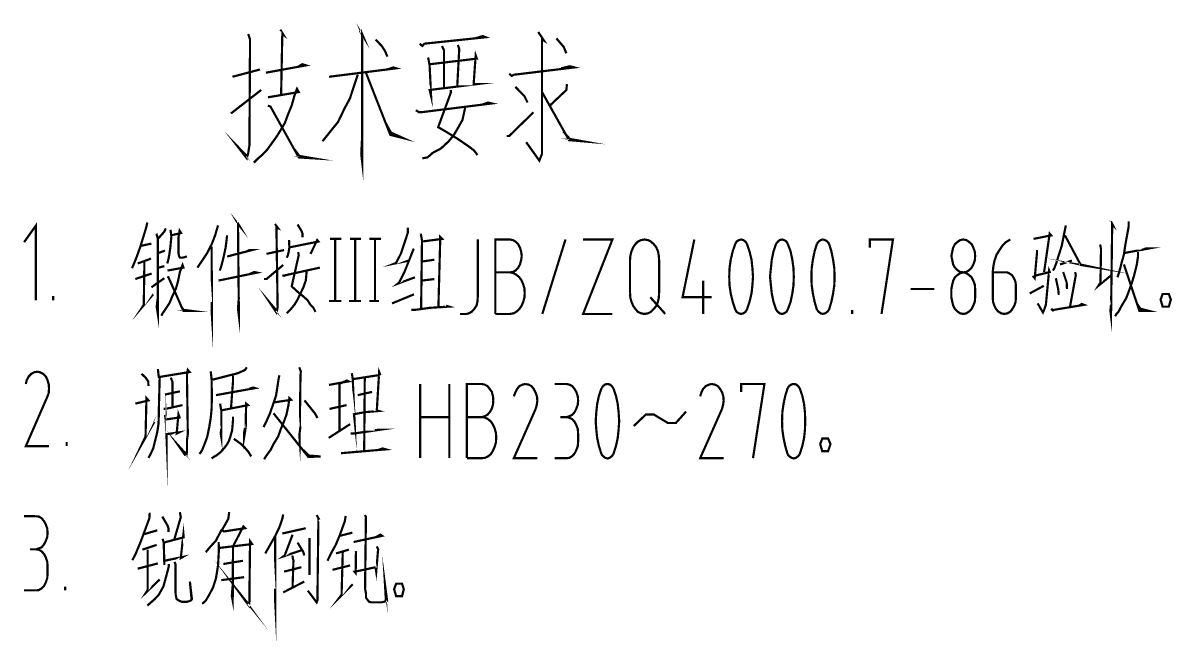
# Model space of a CAD drawing. Header units: millimetres. Extents: x -134 to 1622, y -8 to 444.
# Drawn here: x 353.9 to 457.5, y 97.8 to 153.8 of the extents above; entities that cross this region are included whole.
import ezdxf

# ---------------------------------------------------------------- set-up
doc = ezdxf.new("R2010")
doc.units = ezdxf.units.MM
doc.header["$LTSCALE"] = 0.25
doc.layers.add('P', color=7, linetype='Continuous')

msp = doc.modelspace()

# ---------------------------------------------------------------- linework, layer by layer
at = {"layer": 'P', "const_width": 0.198}
for points in [[(384.236, 153.123), (384.527, 152.6475), (384.449, 152.832), (384.449, 141.3225), (384.3695, 142.011), (384.449, 143.5455)], [(374.183, 152.832), (374.342, 152.3295), (374.288, 142.7775), (374.183, 142.116), (374.0495, 141.6135), (373.2305, 142.6725), (374.0495, 141.825)], [(377.066, 153.2295), (377.357, 152.7525), (377.252, 152.832), (377.1455, 147.408)], [(385.6655000000001, 152.3295), (386.2205, 151.7475), (386.5115, 151.2975), (386.7245, 150.795)], [(389.6345, 151.959), (389.873, 151.7475), (390.0575000000001, 151.959), (395.588, 152.541), (395.3225, 152.6475), (394.6355, 152.436)], [(400.3235000000001, 153.018), (400.8530000000001, 152.223), (400.667, 152.3295), (400.667, 143.3595), (400.667, 142.6725), (400.667, 142.011), (400.508, 141.6135), (400.4285, 141.402), (399.239, 143.0685)], [(401.9645, 152.436), (402.6245, 151.668), (402.8630000000001, 151.086)], [(390.4010000000001, 150.7155), (390.5345, 150.0015), (390.6665, 147.2235), (390.5345, 147.7785), (394.793, 148.308), (394.502, 148.308), (394.688, 150.9), (394.793, 150.609), (390.587, 150.1065)], [(391.6445000000001, 151.7475), (391.8305, 151.377), (391.8305, 147.885)], [(393.074, 151.8525), (393.206, 151.4835), (393.0215000000001, 148.0695)], [(372.7535, 148.9695), (375.2405000000001, 149.631)], [(375.77, 149.34), (379.3955, 150.0015), (379.0505000000001, 150.1065), (378.734, 149.922)], [(384.0515, 149.154), (383.417, 147.2235), (383.3630000000001, 147.0375), (382.8875, 146.1645), (382.2785, 144.894), (381.5915, 144.048), (380.876, 143.148)], [(381.458, 148.9695), (387.518, 149.736), (387.2525000000001, 149.8155), (386.7245, 149.631)], [(384.7925, 149.34), (386.9885, 143.73), (388.1525, 143.439), (387.0410000000001, 143.9415), (386.6180000000001, 144.7095)], [(397.7045, 149.2605), (397.9415, 149.049), (398.1275000000001, 149.154), (403.577, 149.8155), (403.181, 149.922), (402.3875, 149.736)], [(398.2595, 148.0695), (399.08, 147.2235), (399.3710000000001, 146.6415)], [(402.917, 148.308), (402.8630000000001, 147.7785), (401.381, 146.376)], [(372.6215, 145.662), (375.347, 147.7785)], [(375.9545000000001, 147.117), (378.734, 147.594), (378.575, 147.885), (378.3635, 147.3285), (378.0980000000001, 146.376), (377.7275, 145.476), (377.4905000000001, 144.816), (377.1455, 144.2325), (376.775, 143.625), (376.2995, 142.9635), (375.902, 142.407), (375.4265, 141.9045), (375.0815000000001, 141.6135), (374.6855, 141.2175)], [(392.4395, 147.7785), (392.4395, 147.5145), (391.301, 144.4185), (391.778, 144.1545), (393.074, 143.3595), (394.0790000000001, 142.6725), (394.556, 142.302), (394.847, 141.9045)], [(400.667, 147.594), (403.1015, 143.2545), (404.345, 143.148), (403.181, 143.3595), (402.572, 144.048)], [(375.9545000000001, 146.376), (376.193, 146.271), (378.734, 141.693), (380.03, 141.6135), (378.7865, 141.825), (378.3635, 142.407)], [(389.2895000000001, 145.953), (389.5820000000001, 145.7685), (389.7665000000001, 145.7685), (396.143, 146.562), (395.7995, 146.6415), (395.27, 146.4555)], [(393.7355000000001, 146.1645), (393.497, 145.08), (393.1265000000001, 144.4185), (392.7305, 143.73), (392.2535, 143.148), (391.5395000000001, 142.4865), (390.8255, 142.116), (390.3485, 141.693), (389.873, 141.6135)], [(397.466, 143.625), (397.7045, 143.625), (399.9005, 145.7685)], [(355.0265000000001, 128.808), (355.0265000000001, 135.528), (353.9690000000001, 134.046)], [(365.081, 135.819), (364.9745, 135.3435), (364.4465, 133.623), (364.076, 132.591), (363.7055, 131.6925)], [(373.2035, 135.819), (373.3625, 135.555), (373.256, 135.687), (373.3355, 127.4055), (373.256, 128.04), (373.3355, 129.072)], [(376.5905, 135.687), (376.8815, 135.291), (376.7225, 135.3435), (376.8290000000001, 128.1735), (376.775, 127.8825), (376.7225, 127.6965), (376.1405, 128.5695), (376.7225, 127.8825)], [(378.6275, 135.6345), (378.971, 135.078), (379.0775, 134.814), (379.0775, 134.4705)], [(451.97, 135.9255), (452.1545, 135.555), (452.0765000000001, 135.6345), (451.97, 127.4055), (451.9175, 127.8285), (451.97, 128.385)], [(453.557, 135.9255), (453.557, 135.423), (453.266, 133.8345), (453.134, 132.936), (452.9225, 132.168), (452.7110000000001, 131.3475), (452.552, 130.872)], [(366.7475000000001, 135.291), (366.6155000000001, 134.9985), (366.0335, 134.3385), (365.9015000000001, 134.814)], [(367.1705000000001, 135.1575), (367.2500000000001, 134.5755), (367.1705000000001, 133.7025), (367.0655, 132.936), (366.986, 132.5115), (366.8795, 132.1155)], [(367.1975, 134.655), (368.123, 134.8665), (367.991, 135.078), (367.886, 134.4705), (367.886, 133.068), (367.9385, 132.8025), (368.018, 132.645), (368.2565, 132.645), (368.6525, 132.75)], [(371.4575, 135.555), (371.192, 134.655), (370.8755, 133.8345), (370.478, 133.068), (370.082, 132.459), (369.7910000000001, 132.036), (369.605, 131.745)], [(372.278, 134.655), (372.1445, 133.5705), (371.933, 132.591), (371.7485, 131.877), (371.6165, 131.481)], [(388.5755, 135.3435), (388.5755, 134.9205), (387.968, 133.068), (387.518, 132.168), (387.3845, 132.1155), (388.682, 132.3795)], [(389.7395, 134.814), (389.846, 134.1795), (389.7665000000001, 128.04)], [(389.846, 134.1), (391.6715, 134.3385), (391.487, 134.523), (391.487, 134.1795), (391.328, 128.226)], [(444.9845, 134.3385), (446.573, 134.655), (446.4395, 134.814), (445.937, 131.3475)], [(447.8165, 134.655), (449.2445, 131.9835), (449.9060000000001, 131.877), (449.165, 132.036)], [(447.896, 135.555), (447.842, 135.291), (447.5255, 133.7025), (447.26, 132.882), (447.023, 132.1155), (446.837, 131.6385), (446.732, 131.481)], [(364.472, 133.7025), (365.4515, 133.914)], [(366.0335, 134.3385), (366.0335, 127.5375), (365.927, 128.226), (366.0335, 129.126)], [(370.8755, 133.623), (370.9010000000001, 129.4695), (370.9010000000001, 128.3055), (370.9010000000001, 127.485), (370.8755, 127.8825), (370.9010000000001, 128.649)], [(377.8595, 134.232), (377.8865, 133.5705), (377.807, 133.068), (377.7275, 132.8025), (377.648, 132.645)], [(377.8865, 133.5705), (380.5055, 134.1), (380.4005, 134.232), (379.7915, 132.9885)], [(381.5375, 134.3385), (382.5695000000001, 134.3385)], [(382.0145, 128.7285), (382.0145, 134.3385)], [(383.3630000000001, 134.3385), (384.3425000000001, 134.3385)], [(383.813, 128.7285), (383.813, 134.3385)], [(385.0835, 134.3385), (386.141, 134.3385)], [(385.6130000000001, 128.7285), (385.6130000000001, 134.3385)], [(393.2855000000001, 127.5645), (393.8405, 127.5645), (394.0790000000001, 127.617), (394.3445, 127.776), (394.556, 128.0145), (394.7675, 128.331), (394.847, 128.676), (394.8725000000001, 129.072), (394.8725000000001, 134.2845)], [(397.784, 131.322), (398.0480000000001, 131.3475), (398.312, 131.5065), (398.5235000000001, 131.745), (398.6825000000001, 132.036), (398.789, 132.4335), (398.8415000000001, 132.8025), (398.789, 133.173), (398.6825000000001, 133.5435), (398.5235000000001, 133.8615), (398.312, 134.073), (398.0480000000001, 134.232), (397.784, 134.2845), (396.4610000000001, 134.2845), (396.4610000000001, 127.5645)], [(400.694, 127.5645), (402.7835, 134.2845)], [(404.372, 134.2845), (407.018, 134.2845), (404.372, 127.5645), (407.018, 127.5645)], [(411.224, 132.4335), (411.197, 132.8295), (411.119, 133.227), (410.96, 133.5975), (410.7215, 133.8885), (410.483, 134.1), (410.2190000000001, 134.232), (409.9010000000001, 134.2845), (409.61, 134.232), (409.319, 134.1), (409.1075000000001, 133.8885), (408.896, 133.5975), (408.737, 133.227), (408.6320000000001, 132.8295), (408.605, 132.4335)], [(414.3995, 134.2845), (413.3405, 129.072), (415.9595, 129.072)], [(418.1030000000001, 133.914), (417.8645, 133.227), (417.68, 132.459), (417.5735000000001, 131.6925), (417.5480000000001, 130.9245), (417.5735000000001, 130.158), (417.68, 129.417), (417.8645, 128.649), (418.1030000000001, 127.935)], [(419.135, 133.914), (419.003, 134.1), (418.8170000000001, 134.232), (418.6325, 134.2845), (418.421, 134.232), (418.2095, 134.1), (418.1030000000001, 133.914)], [(419.135, 127.935), (419.3735, 128.649), (419.558, 129.417), (419.6375, 130.158), (419.6915, 130.9245), (419.6375, 131.6925), (419.558, 132.459), (419.3735, 133.227), (419.135, 133.914)], [(421.7810000000001, 133.914), (421.5425, 133.227), (421.3835, 132.459), (421.3055000000001, 131.6925), (421.2260000000001, 130.9245), (421.3055000000001, 130.158), (421.3835, 129.417), (421.5425, 128.649), (421.7810000000001, 127.935)], [(422.813, 133.914), (422.7065, 134.1), (422.4950000000001, 134.232), (422.3105, 134.2845), (422.099, 134.232), (421.9400000000001, 134.1), (421.7810000000001, 133.914)], [(422.813, 127.935), (423.077, 128.649), (423.236, 129.417), (423.3425000000001, 130.158), (423.3680000000001, 130.9245), (423.3425000000001, 131.6925), (423.236, 132.459), (423.077, 133.227), (422.813, 133.914)], [(425.4590000000001, 133.914), (425.2475000000001, 133.227), (425.0885000000001, 132.459), (424.982, 131.6925), (424.9565, 130.9245), (424.982, 130.158), (425.0885000000001, 129.417), (425.2475000000001, 128.649), (425.4590000000001, 127.935)], [(426.5435, 133.914), (426.3845, 134.1), (426.2, 134.232), (425.9885, 134.2845), (425.8025, 134.232), (425.6180000000001, 134.1), (425.4590000000001, 133.914)], [(426.5435, 127.935), (426.755, 128.649), (426.914, 129.417), (427.0205000000001, 130.158), (427.046, 130.9245), (427.0205000000001, 131.6925), (426.914, 132.459), (426.755, 133.227), (426.5435, 133.914)], [(431.2790000000001, 127.5645), (432.311, 134.2845), (430.2215, 134.2845), (430.2215, 133.5435)], [(439.7195, 132.8025), (439.694, 133.173), (439.5605, 133.5435), (439.403, 133.8615), (439.1645000000001, 134.073), (438.926, 134.232), (438.662, 134.2845), (438.3710000000001, 134.232), (438.1325, 134.073), (437.894, 133.8615), (437.735, 133.5435), (437.6555, 133.173), (437.576, 132.8025), (437.6555, 132.4335), (437.735, 132.036), (437.894, 131.745), (438.1325, 131.5065), (438.3710000000001, 131.3475), (438.662, 131.322), (438.926, 131.3475), (439.1645000000001, 131.5065), (439.403, 131.745), (439.5605, 132.036), (439.694, 132.4335), (439.7195, 132.8025)], [(442.895, 134.2845), (442.4975000000001, 134.046), (442.181, 133.7295), (441.9155000000001, 133.332), (441.6515, 132.909), (441.4655, 132.3795), (441.3605000000001, 131.85), (441.308, 131.322), (441.308, 129.072), (441.3335, 128.676), (441.4400000000001, 128.331), (441.599, 128.0145), (441.8105, 127.776), (442.0745000000001, 127.617), (442.3385000000001, 127.5645), (442.6295000000001, 127.617), (442.895, 127.776), (443.0795, 128.0145), (443.2655, 128.331), (443.3705, 128.676), (443.3975, 129.072), (443.3975, 129.813), (443.3975, 130.158), (443.345, 130.5015), (443.213, 130.7925), (443.054, 131.0565), (442.8155, 131.2155), (442.604, 131.322), (442.3385000000001, 131.322), (441.308, 131.322)], [(450.9905, 133.8345), (451.07, 133.4115), (451.0175, 130.395), (450.8330000000001, 130.104), (451.997, 131.0565)], [(365.399, 132.591), (365.2925, 132.5115), (364.208, 132.1155)], [(366.086, 133.068), (366.668, 133.2795)], [(372.278, 132.75), (374.5265000000001, 133.332), (374.288, 133.332), (373.8920000000001, 133.1475)], [(375.8225, 132.9885), (377.4110000000001, 133.332)], [(378.68, 133.1475), (378.734, 132.882), (378.0980000000001, 130.0515), (378.3635, 129.813), (378.68, 129.522), (379.0775, 129.2055), (379.5275, 128.808), (379.7915, 128.385), (380.057, 128.1195), (380.2415, 127.749)], [(389.105, 133.464), (388.2845, 131.4015), (387.782, 130.395), (387.65, 130.29), (389.2115, 130.872)], [(445.3025, 133.332), (445.3025, 133.1475), (445.091, 130.7925), (444.9845, 130.9245), (445.2755, 131.0565), (446.4395, 131.3475), (446.3870000000001, 131.481), (446.1485000000001, 128.94), (446.096, 128.385), (445.937, 127.935), (445.8320000000001, 127.6965), (445.355, 128.517)], [(454.4045, 133.1475), (454.4045, 132.75), (454.2980000000001, 132.036), (454.0595, 131.0565), (453.875, 130.449), (453.611, 129.708), (453.3455, 128.9925), (452.975, 128.385), (452.6315, 127.749), (452.447, 127.5375), (452.3405, 127.353)], [(453.1865, 133.068), (455.33, 133.464), (455.0915000000001, 133.464), (454.721, 133.332)], [(364.817, 132.3), (364.763, 128.385), (364.658, 128.226), (365.6105, 129.3375)], [(366.6155000000001, 131.877), (366.086, 131.745)], [(366.9065000000001, 131.481), (368.3345, 131.745), (368.2565, 131.9835), (368.018, 131.3475), (367.832, 130.449), (367.6475, 129.813), (367.3565, 129.2055), (367.0655, 128.517), (366.7475000000001, 128.04), (366.4565000000001, 127.617), (366.3515, 127.4055)], [(375.611, 130.713), (375.8225, 130.713), (377.3315000000001, 131.9835)], [(377.252, 131.0565), (377.4110000000001, 131.004), (377.516, 131.0565), (380.639, 131.745), (380.4005, 131.6925), (380.162, 131.6385)], [(390.9575, 132.459), (389.873, 132.3)], [(408.605, 129.4425), (408.605, 132.4335)], [(411.224, 132.4335), (411.224, 129.4425)], [(448.451, 132.3795), (447.3665, 132.036)], [(453.134, 132.036), (454.5365, 127.8285), (455.4365, 127.8285), (454.616, 128.04), (454.2980000000001, 128.517)], [(363.9965, 130.713), (365.477, 131.2155)], [(365.4515, 129.972), (366.6155000000001, 130.7925)], [(366.8795, 130.9245), (366.986, 130.872), (368.3345, 127.8285), (369.155, 127.8285), (368.3345, 127.935), (368.0975, 128.3055)], [(371.51, 130.581), (374.9765, 131.295), (374.711, 131.3475), (374.288, 131.163)], [(379.448, 131.4015), (379.3685, 130.581), (379.157, 129.972), (378.8915000000001, 129.417), (378.6275, 128.8605), (378.3365, 128.385), (377.966, 127.935), (377.648, 127.617)], [(389.873, 130.581), (390.9575, 130.713)], [(396.4610000000001, 127.5645), (397.784, 127.5645), (398.1005, 127.617), (398.339, 127.749), (398.6030000000001, 127.9875), (398.8145, 128.2785), (398.9735, 128.649), (399.08, 129.0195), (399.107, 129.4425), (399.08, 129.867), (398.9735, 130.236), (398.8145, 130.6065), (398.6030000000001, 130.8975), (398.339, 131.1105), (398.1005, 131.2425), (397.784, 131.322), (396.4610000000001, 131.322)], [(415.1930000000001, 130.554), (415.1930000000001, 127.5645)], [(439.7195, 129.813), (439.694, 130.2105), (439.5605, 130.554), (439.403, 130.872), (439.1645000000001, 131.0835), (438.926, 131.2425), (438.662, 131.322), (438.3710000000001, 131.2425), (438.1325, 131.0835), (437.894, 130.872), (437.735, 130.554), (437.6555, 130.2105), (437.576, 129.813)], [(446.9960000000001, 130.7925), (447.2075, 129.813), (447.26, 129.2835)], [(447.6575, 131.3475), (447.9755, 130.395), (448.001, 129.813)], [(448.7420000000001, 131.3475), (448.7945, 131.0565), (448.2665000000001, 128.1735)], [(408.605, 129.4425), (408.6320000000001, 129.0195), (408.737, 128.649), (408.896, 128.2785), (409.1075000000001, 127.9875), (409.319, 127.749), (409.61, 127.617), (409.9010000000001, 127.5645), (410.2190000000001, 127.617), (410.483, 127.749), (410.7215, 127.9875), (410.96, 128.2785), (411.119, 128.649), (411.197, 129.0195), (411.224, 129.4425)], [(433.8995, 129.813), (436.0415, 129.813)], [(437.576, 129.072), (437.576, 129.813)], [(439.7195, 129.813), (439.7195, 129.072)], [(444.641, 129.417), (445.9115, 130.104)], [(356.588, 128.808), (356.588, 129.1785)], [(381.458, 128.7285), (382.5695000000001, 128.7285)], [(383.258, 128.7285), (384.3425000000001, 128.7285)], [(385.0835, 128.7285), (385.9565, 128.7285)], [(387.1475, 128.517), (389.1320000000001, 129.3375)], [(410.4305000000001, 129.072), (411.7805, 127.5645)], [(437.576, 129.072), (437.6555, 128.676), (437.735, 128.331), (437.894, 128.0145), (438.1325, 127.776), (438.3710000000001, 127.617), (438.662, 127.5645), (438.926, 127.617), (439.1645000000001, 127.776), (439.403, 128.0145), (439.5605, 128.331), (439.694, 128.676), (439.7195, 129.072)], [(446.573, 128.04), (446.732, 127.8825), (446.837, 127.935), (449.5355000000001, 128.385), (449.324, 128.4645), (449.0855, 128.3055)], [(457.1825000000001, 129.363), (457.3670000000001, 128.8605), (457.1825000000001, 128.226), (456.626, 128.226), (456.4415, 128.8605), (456.626, 129.363), (457.1825000000001, 129.363)], [(388.8935, 127.935), (389.237, 127.935), (390.587, 128.1195), (392.2805, 128.226), (392.015, 128.3055)], [(391.9625, 128.226), (391.6445000000001, 128.1735)], [(418.1030000000001, 127.935), (418.2095, 127.749), (418.421, 127.617), (418.6325, 127.5645), (418.8170000000001, 127.617), (419.003, 127.749), (419.135, 127.935)], [(421.7810000000001, 127.935), (421.9400000000001, 127.749), (422.099, 127.617), (422.3105, 127.5645), (422.4950000000001, 127.617), (422.7065, 127.749), (422.813, 127.935)], [(425.4590000000001, 127.935), (425.6180000000001, 127.749), (425.8025, 127.617), (425.9885, 127.5645), (426.2, 127.617), (426.3845, 127.749), (426.5435, 127.935)], [(428.6345, 127.5645), (428.6345, 127.935)], [(355.1585, 122.352), (354.8675, 122.2995), (354.6305, 122.1675), (354.3920000000001, 121.929), (354.206, 121.5855), (354.1265, 121.2405)], [(356.0585, 120.0765), (356.1905, 120.42), (356.2175, 120.8445), (356.1905, 121.215), (356.0855, 121.5855), (355.9265, 121.929), (355.715, 122.1405), (355.424, 122.2995), (355.1585, 122.352)], [(364.5515, 122.1675), (364.922, 121.8225), (365.1605000000001, 121.479), (365.186, 121.056)], [(366.0335, 122.5905), (366.1130000000001, 121.8765), (366.1925, 121.77), (366.1130000000001, 118.6485), (366.1130000000001, 118.3035), (366.086, 117.6165), (365.9810000000001, 116.928), (365.7950000000001, 116.1615), (365.6105, 115.4205), (365.345, 114.864), (365.186, 114.573)], [(366.1925, 121.8765), (368.891, 122.325), (368.732, 122.511), (368.6525, 122.034), (368.732, 116.7165), (368.6525, 116.1615), (368.6525, 115.5255), (368.6525, 115.182), (368.627, 114.918), (368.627, 114.7845)], [(370.796, 122.379), (370.8755, 121.6905), (370.9010000000001, 120.051), (370.8755, 118.992), (370.796, 118.1715), (370.664, 117.351), (370.478, 116.4525), (370.2395, 115.8165), (370.028, 115.2885), (369.7910000000001, 114.918)], [(374.0495, 122.7495), (373.8920000000001, 122.511), (373.256, 122.22), (372.3305, 121.9815), (370.9805, 121.638)], [(378.7865, 122.7495), (378.9185000000001, 122.379), (378.8915000000001, 122.034), (378.812, 116.2935), (378.7865, 116.637), (378.8915000000001, 117.405)], [(383.522, 122.22), (383.6015, 121.6905), (383.681, 119.9715), (383.7605, 118.0395), (383.7080000000001, 118.515), (384.713, 118.701), (385.9565, 118.806), (385.772, 118.86), (385.9835, 122.325), (386.063, 122.1135), (385.9040000000001, 122.034), (383.681, 121.6905)], [(367.1975, 121.8225), (367.3565, 121.3995), (367.3565, 119.2035)], [(372.806, 121.9815), (372.806, 121.479), (372.6215, 118.992)], [(376.9865, 122.034), (376.907, 121.638), (376.6955, 120.2355), (376.379, 119.283), (376.1405, 118.5945), (375.8225, 117.8805), (375.5585, 117.351)], [(381.458, 121.161), (383.2310000000001, 121.479), (383.0720000000001, 121.5585), (382.7285000000001, 121.3995), (382.4105000000001, 121.2675), (382.4105000000001, 117.0075), (381.4325, 116.373), (383.3630000000001, 117.6165)], [(384.686, 121.77), (384.6335, 115.1295)], [(389.687, 114.5475), (389.687, 121.2405)], [(392.306, 121.2405), (392.306, 114.5475)], [(395.2430000000001, 118.251), (395.4815, 118.3305), (395.7455, 118.4625), (395.9570000000001, 118.701), (396.143, 119.019), (396.2495, 119.3895), (396.275, 119.7585), (396.2495, 120.129), (396.143, 120.5265), (395.9570000000001, 120.7905), (395.7455, 121.056), (395.4815, 121.188), (395.2430000000001, 121.2405), (393.8945000000001, 121.2405), (393.8945000000001, 114.5475)], [(399.1595, 121.2405), (398.921, 121.188), (398.63, 121.056), (398.4185, 120.7905), (398.2595, 120.474), (398.1275000000001, 120.129)], [(400.085, 118.965), (400.1915, 119.3355), (400.244, 119.733), (400.217, 120.1035), (400.085, 120.474), (399.926, 120.7905), (399.7145, 121.056), (399.4505, 121.188), (399.1595, 121.2405)], [(401.8055000000001, 121.2405), (402.89, 121.2405)], [(402.89, 118.251), (403.1285, 118.3305), (403.3925, 118.4625), (403.604, 118.701), (403.763, 119.019), (403.895, 119.3895), (403.922, 119.7585), (403.895, 120.129), (403.763, 120.5265), (403.604, 120.7905), (403.3925, 121.056), (403.1285, 121.188), (402.89, 121.2405)], [(407.096, 120.87), (406.9385, 121.0815), (406.7525000000001, 121.215), (406.5680000000001, 121.2405), (406.3820000000001, 121.215), (406.1975, 121.0815), (406.0385000000001, 120.87)], [(415.9595, 121.2405), (415.7225, 121.188), (415.4315, 121.056), (415.1930000000001, 120.7905), (415.034, 120.474), (414.929, 120.129)], [(416.8865, 118.965), (416.9915, 119.3355), (417.0455, 119.733), (417.0185, 120.1035), (416.912, 120.474), (416.7275, 120.7905), (416.516, 121.056), (416.252, 121.188), (415.9595, 121.2405)], [(419.6915, 114.5475), (420.722, 121.2405), (418.6325, 121.2405), (418.6325, 120.5265)], [(423.8975, 120.87), (423.7385, 121.0815), (423.554, 121.215), (423.3680000000001, 121.2405), (423.1835000000001, 121.215), (422.972, 121.0815), (422.813, 120.87)], [(363.9965, 119.4675), (365.186, 119.7585), (365.0015, 119.9715), (364.922, 116.505), (364.658, 115.9485), (365.7155, 117.828)], [(366.668, 118.4625), (366.7475000000001, 117.96), (366.827, 116.1075), (366.827, 116.7165), (367.9385, 116.8755), (367.727, 116.769), (367.886, 118.515), (367.991, 118.224), (366.7475000000001, 118.0395)], [(366.668, 120.288), (368.018, 120.579)], [(371.2715, 120.2355), (374.7905, 120.87), (374.6060000000001, 120.924), (374.2355, 120.7905)], [(376.4585, 119.574), (378.0455000000001, 119.8125), (377.8865, 119.9715), (377.807, 119.3355), (377.6225000000001, 118.4625), (377.4110000000001, 117.8805), (377.093, 117.114), (376.8815, 116.505), (376.4585, 115.8165), (376.193, 115.2885), (375.8225, 114.7845), (375.611, 114.441)], [(384.0515, 120.2355), (385.3475, 120.5265)], [(406.0385000000001, 120.87), (405.8000000000001, 120.183), (405.641, 119.442), (405.5615, 118.674), (405.509, 117.8805), (405.5615, 117.114), (405.641, 116.373), (405.8000000000001, 115.632), (406.0385000000001, 114.891)], [(407.096, 114.891), (407.3345, 115.632), (407.4935, 116.373), (407.573, 117.114), (407.6255, 117.8805), (407.573, 118.674), (407.4935, 119.442), (407.3345, 120.183), (407.096, 120.87)], [(422.813, 120.87), (422.6015, 120.183), (422.4425, 119.442), (422.3360000000001, 118.674), (422.3105, 117.8805), (422.3360000000001, 117.114), (422.4425, 116.373), (422.6015, 115.632), (422.813, 114.891)], [(423.8975, 114.891), (424.1360000000001, 115.632), (424.2950000000001, 116.373), (424.3745, 117.114), (424.4, 117.8805), (424.3745, 118.674), (424.2950000000001, 119.442), (424.1360000000001, 120.183), (423.8975, 120.87)], [(356.0585, 120.0765), (354.1265, 115.632), (356.2175, 115.632)], [(366.563, 118.992), (366.722, 118.992), (368.2565, 119.3355)], [(371.6420000000001, 119.4675), (371.7485, 118.86), (371.7485, 116.4525), (371.696, 116.769), (371.7485, 117.219)], [(371.7485, 118.86), (374.156, 119.3355), (373.997, 119.4675), (373.9715, 118.5945), (373.9715, 117.537), (373.8920000000001, 116.928), (373.8125000000001, 116.4525), (373.8125000000001, 116.8755), (373.8920000000001, 117.2715)], [(379.2365, 119.7585), (379.316, 119.6805), (380.189, 118.5945), (380.426, 118.1715)], [(383.0465, 119.3355), (381.512, 118.992)], [(372.806, 118.3035), (372.806, 117.96), (372.728, 117.06), (372.569, 116.505), (372.437, 116.1075), (372.251, 115.764), (371.987, 115.4205), (371.6420000000001, 115.05), (371.2985, 114.7845), (371.0600000000001, 114.6525), (370.8755, 114.5205)], [(376.4585, 118.5945), (379.607, 114.6525), (380.717, 114.705)], [(389.687, 118.251), (392.306, 118.251)], [(393.8945000000001, 114.5475), (395.2430000000001, 114.5475), (395.5085, 114.573), (395.7995, 114.705), (396.0635, 114.918), (396.2495, 115.2345), (396.407, 115.605), (396.5135, 115.9755), (396.5405000000001, 116.3985), (396.5135, 116.796), (396.407, 117.219), (396.2495, 117.5625), (396.0635, 117.8535), (395.7995, 118.0665), (395.5085, 118.224), (395.2430000000001, 118.251), (393.8945000000001, 118.251)], [(400.085, 118.965), (398.1275000000001, 114.5475), (400.244, 114.5475)], [(402.89, 118.251), (402.3335, 118.251)], [(403.922, 116.769), (403.895, 117.1665), (403.763, 117.537), (403.604, 117.828), (403.3925, 118.0665), (403.1285, 118.1985), (402.89, 118.251)], [(408.9485000000001, 117.4575), (410.033, 118.4895), (410.7485, 118.4895), (412.0175, 117.7215), (412.733, 117.7215), (413.6585, 118.7535)], [(416.8865, 118.965), (414.929, 114.5475), (417.0455, 114.5475)], [(383.417, 116.769), (383.681, 116.769), (386.063, 117.114), (385.9040000000001, 117.114), (385.5860000000001, 117.06)], [(357.8045000000001, 115.632), (357.8045000000001, 116.0025)], [(368.5205, 114.7845), (367.886, 115.6845), (368.573, 114.918)], [(372.8855, 116.2935), (373.547, 115.8165), (373.8920000000001, 115.473), (374.183, 115.1295), (374.4470000000001, 114.705)], [(402.89, 114.5475), (403.1285, 114.573), (403.3925, 114.732), (403.604, 114.9705), (403.763, 115.2885), (403.895, 115.632), (403.922, 116.028)], [(403.922, 116.769), (403.922, 116.028)], [(426.464, 116.319), (426.6755000000001, 115.8165), (426.464, 115.182), (425.9345, 115.182), (425.75, 115.8165), (425.9345, 116.319), (426.464, 116.319)], [(380.6915, 114.705), (379.6325000000001, 114.7845), (379.13, 115.2885)], [(382.544, 114.996), (386.591, 115.341), (386.3000000000001, 115.4205), (385.9040000000001, 115.2885)], [(402.89, 114.5475), (401.8055000000001, 114.5475)], [(406.0385000000001, 114.891), (406.1975, 114.705), (406.3820000000001, 114.573), (406.5680000000001, 114.5205), (406.7525000000001, 114.573), (406.9385, 114.705), (407.096, 114.891)], [(422.813, 114.891), (422.972, 114.705), (423.1835000000001, 114.573), (423.3680000000001, 114.5205), (423.554, 114.573), (423.7385, 114.705), (423.8975, 114.891)], [(353.9690000000001, 109.308), (355.0265000000001, 109.308)], [(355.0265000000001, 106.3185), (355.292, 106.398), (355.556, 106.503), (355.7675, 106.7685), (355.9265, 107.085), (356.0585, 107.43), (356.0855, 107.826), (356.0585, 108.1965), (355.9265, 108.567), (355.7675, 108.858), (355.556, 109.1235), (355.292, 109.281), (355.0265000000001, 109.308)], [(365.2925, 109.626), (365.2655, 109.1235), (364.5245, 107.112), (364.022, 105.8955), (363.7310000000001, 105.339)], [(366.4295000000001, 109.281), (366.9065000000001, 108.462), (366.986, 108.2235), (366.986, 107.88)], [(368.018, 109.6785), (368.0975, 109.2285), (367.5155, 107.2185)], [(372.4625, 109.6785), (372.383, 109.0695), (371.828, 108.0915), (371.7485, 108.0375), (371.2715, 107.112), (370.7165, 106.503), (370.346, 106.0545)], [(377.3315000000001, 109.467), (377.252, 109.0695), (376.9865, 108.303), (376.616, 107.535), (376.193, 106.794), (375.7175, 105.948)], [(380.3480000000001, 109.4145), (380.585, 108.99), (380.5055, 109.1235), (380.426, 102.429), (380.426, 101.7405), (380.3480000000001, 101.529), (379.5530000000001, 102.588)], [(382.967, 109.335), (382.8875, 108.858), (382.4105000000001, 107.535), (382.067, 106.716), (381.6965, 106.0545), (381.326, 105.2865)], [(384.686, 109.4145), (384.8195000000001, 109.2285)], [(384.7925, 109.281), (384.713, 102.7725), (384.7925, 102.3495), (384.7925, 101.9535), (384.9515000000001, 101.7405), (385.0835, 101.583), (385.268, 101.529), (386.141, 101.529), (386.432, 101.583), (386.6975, 101.688), (386.5115, 103.1175), (386.591, 101.688)], [(364.817, 107.694), (365.9810000000001, 108.0375)], [(366.4565000000001, 107.271), (366.563, 106.9275), (366.6155000000001, 104.916), (366.6155000000001, 105.2865), (368.282, 105.63), (368.0975, 105.525), (368.3345, 107.694), (368.3615, 107.403), (366.563, 106.9275)], [(371.828, 108.0375), (371.987, 107.9325), (373.8920000000001, 108.2235), (373.7330000000001, 108.3825), (372.806, 106.5825), (372.7805, 101.688), (372.701, 102.111), (372.7805, 103.1175)], [(377.252, 107.7465), (379.3685, 108.2235)], [(382.4375000000001, 107.535), (383.5745000000001, 107.826)], [(383.681, 106.98), (386.2475000000001, 107.535), (386.0885000000001, 107.6415), (385.6655000000001, 107.403)], [(364.631, 106.2915), (365.927, 106.716)], [(371.51, 106.98), (371.537, 106.3455), (371.4575, 104.8635), (371.2715, 103.6995), (371.0075000000001, 102.879), (370.664, 102.2175), (370.346, 101.688), (370.028, 101.397)], [(371.6165, 106.4505), (374.5265000000001, 106.794), (374.342, 107.0595), (374.288, 102.165), (374.288, 101.583), (374.2355, 101.238), (373.5215, 102.2175), (374.183, 101.397)], [(376.616, 107.535), (376.616, 101.4765), (376.5905, 101.9535), (376.616, 102.7725)], [(378.1775, 107.6415), (377.4635000000001, 105.7635), (377.357, 105.684), (378.998, 106.239)], [(378.6275, 106.9275), (379.13, 106.107), (379.2365, 105.7635)], [(379.712, 107.3505), (379.712, 104.016)], [(355.0265000000001, 106.3185), (354.497, 106.3185)], [(356.0855, 104.8365), (356.0585, 105.207), (355.9265, 105.6045), (355.7675, 105.8955), (355.556, 106.1325), (355.292, 106.2915), (355.0265000000001, 106.3185)], [(365.1080000000001, 106.2915), (365.1080000000001, 102.6405), (364.9745, 102.429), (366.1925, 103.593)], [(378.152, 105.7635), (378.2570000000001, 105.2865), (378.1775, 102.9315)], [(382.7015, 106.0545), (382.5965, 102.2175), (382.4375000000001, 102.006), (383.6015, 103.17)], [(383.258, 106.2915), (382.0940000000001, 105.948)], [(383.8670000000001, 106.1595), (383.8925, 106.0545), (383.8670000000001, 104.175), (383.7605, 104.307), (384.0785, 104.361), (385.6655000000001, 104.7045)], [(385.772, 106.5825), (385.9040000000001, 106.2915), (385.877, 106.1595), (385.718, 104.307), (385.6655000000001, 104.652)], [(356.0855, 104.8365), (356.0855, 104.0955)], [(366.0335, 105.048), (364.208, 104.5725)], [(367.013, 104.9955), (367.013, 104.757), (366.668, 103.461), (366.5360000000001, 102.984), (366.3515, 102.6405), (366.1130000000001, 102.2175), (365.7425, 101.82), (365.081, 101.238)], [(367.5155, 105.18), (367.6205, 104.9955), (367.6205, 103.884), (367.6205, 102.5085), (367.6475, 102.165), (367.727, 101.82), (367.9385, 101.688), (368.177, 101.583), (368.6525, 101.583), (368.996, 101.688), (369.1025, 101.82), (368.918, 103.4085), (369.0755, 101.7405)], [(373.706, 105.2865), (371.933, 104.9955)], [(377.4110000000001, 104.307), (378.971, 104.7045)], [(383.3630000000001, 104.8635), (381.7760000000001, 104.466)], [(355.0265000000001, 102.6135), (355.292, 102.6405), (355.556, 102.7995), (355.7675, 103.011), (355.9265, 103.329), (356.0585, 103.725), (356.0855, 104.0955)], [(371.7485, 103.5405), (373.8125000000001, 103.8045)], [(355.0265000000001, 102.6135), (353.9690000000001, 102.6135)], [(357.6725, 102.6135), (357.6725, 102.9585)], [(377.3315000000001, 102.429), (379.2365, 103.4085)], [(388.046, 103.2225), (388.205, 102.72), (388.046, 102.0855), (387.518, 102.0855), (387.3320000000001, 102.72), (387.518, 103.2225), (388.046, 103.2225)]]:
    msp.add_lwpolyline(points, dxfattribs=at)

doc.saveas('drawing.dxf')
